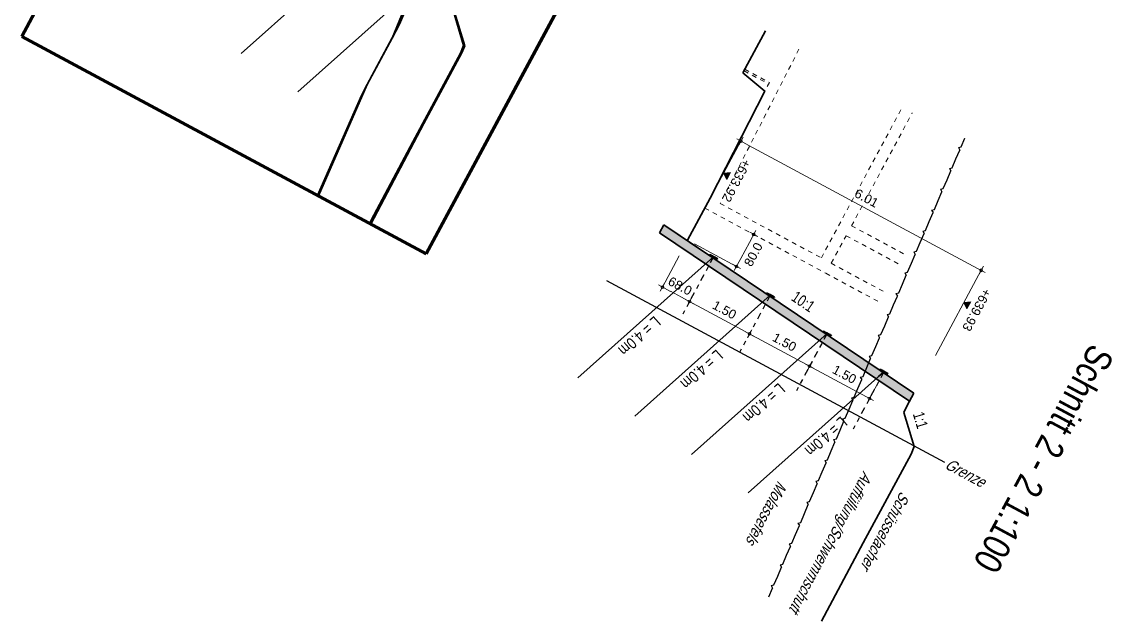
# Model space of a CAD drawing. Header units: metres. Extents: x 2711799 to 2711985, y 1236908 to 1237087.
# Drawn here: x 2711854.08 to 2711878.09, y 1237015.6 to 1237028.79 of the extents above; entities that cross this region are included whole.
import ezdxf

# ---------------------------------------------------------------- set-up
doc = ezdxf.new("R2010")
doc.units = ezdxf.units.M
doc.header["$PDMODE"] = 2
doc.header["$PDSIZE"] = -2
for name, pattern in [('ALL_S17', [0.0005, 0, -0.0005]), ('AUSGEZOGEN', [0]), ('PUNKT2_S9', [0.35, 0.15, -0.1, 0, -0.1])]:
    doc.linetypes.add(name, pattern=pattern)
for name, color, linetype, lineweight in [('XR$10$Bauteilachse', 7, 'PUNKT2_S9', 25), ('XR$10$Beton Ansicht', 7, 'AUSGEZOGEN', 35), ('XR$10$Betonierfugen', 7, 'AUSGEZOGEN', 25), ('XR$10$STANDARD_1', 7, 'AUSGEZOGEN', 13), ('XR$10$Text Decke', 7, 'AUSGEZOGEN', 18), ('XR$10$Vermassung Decke', 7, 'AUSGEZOGEN', 18), ('XR$10$Vermassung Schnitte', 7, 'AUSGEZOGEN', 18), ('XR$11$Decke', 7, 'AUSGEZOGEN', 35)]:
    doc.layers.add(name, color=color, linetype=linetype, lineweight=lineweight)
doc.styles.add('ARIAL', font='arial.ttf')
doc.dimstyles.new('DIMSTYLE_4', dxfattribs={"dimtxt": 0.2, "dimasz": 0.2, "dimexe": 0, "dimexo": 0, "dimgap": 0.1, "dimtad": 2, "dimdec": 1, "dimlfac": 100, "dimrnd": 0.5, "dimzin": 4, "dimdsep": 46, "dimtxsty": 'ARIAL', "dimblk1": 'ALL_ML_KREIS', "dimblk2": 'ALL_ML_KREIS', "dimsah": 1, "dimcen": 0, "dimclrd": 7, "dimclre": 7, "dimclrt": 7, "dimadec": 0, "dimazin": 0, "dimtfac": 1, "dimtdec": 0, "dimtix": 1, "dimtmove": 2, "dimatfit": 3, "dimfxl": 0, "dimtzin": 0, "dimlwd": 0, "dimlwe": 18, "dimarcsym": 0})
doc.dimstyles.new('DIMSTYLE_6', dxfattribs={"dimtxt": 0.2, "dimasz": 0.2, "dimexe": 0, "dimexo": 0, "dimgap": 0.1, "dimtad": 2, "dimrnd": 0.005, "dimzin": 4, "dimdsep": 46, "dimtxsty": 'ARIAL', "dimblk1": 'ALL_ML_KREIS', "dimblk2": 'ALL_ML_KREIS', "dimsah": 1, "dimcen": 0, "dimclrd": 7, "dimclre": 7, "dimclrt": 7, "dimadec": 0, "dimazin": 0, "dimtfac": 1, "dimtdec": 0, "dimtix": 1, "dimtmove": 2, "dimatfit": 3, "dimfxl": 0, "dimtzin": 0, "dimlwd": 0, "dimlwe": 18, "dimarcsym": 0})

# ---------------------------------------------------------------- blocks, each defined once
blk = doc.blocks.new('MUSTERELEMENT_25')
at = {"layer": 'XR$10$Betonierfugen', "color": 7, "linetype": 'AUSGEZOGEN', "lineweight": 25, "transparency": 33554687}
for p, q in [((29.625, -49.689), (29.414, -49.708)), ((29.667, -49.736), (29.625, -49.689)), ((29.667, -49.736), (29.7, -49.683)), ((29.911, -49.664), (29.7, -49.683)), ((30.122, -49.645), (29.911, -49.664)), ((30.164, -49.691), (30.122, -49.645)), ((30.164, -49.691), (30.197, -49.638)), ((30.408, -49.619), (30.197, -49.638)), ((30.62, -49.6), (30.408, -49.619)), ((30.661, -49.647), (30.62, -49.6)), ((30.661, -49.647), (30.694, -49.593)), ((26.927, -49.931), (26.716, -49.95)), ((27.139, -49.912), (26.927, -49.931)), ((27.181, -49.959), (27.139, -49.912)), ((27.181, -49.959), (27.213, -49.906)), ((27.425, -49.887), (27.213, -49.906)), ((27.636, -49.868), (27.425, -49.887)), ((27.678, -49.914), (27.636, -49.868)), ((27.678, -49.914), (27.711, -49.861)), ((27.922, -49.842), (27.711, -49.861)), ((28.133, -49.823), (27.922, -49.842)), ((28.175, -49.87), (28.133, -49.823)), ((28.175, -49.87), (28.208, -49.816)), ((28.419, -49.797), (28.208, -49.816)), ((28.631, -49.779), (28.419, -49.797)), ((28.672, -49.825), (28.631, -49.779)), ((28.672, -49.825), (28.705, -49.772)), ((28.917, -49.753), (28.705, -49.772)), ((29.128, -49.734), (28.917, -49.753)), ((29.17, -49.78), (29.128, -49.734)), ((29.17, -49.78), (29.202, -49.727)), ((29.414, -49.708), (29.202, -49.727)), ((24.197, -50.227), (24.23, -50.173)), ((24.441, -50.154), (24.23, -50.173)), ((24.652, -50.135), (24.441, -50.154)), ((24.694, -50.182), (24.652, -50.135)), ((24.694, -50.182), (24.727, -50.129)), ((24.938, -50.11), (24.727, -50.129)), ((25.15, -50.091), (24.938, -50.11)), ((25.191, -50.137), (25.15, -50.091)), ((25.191, -50.137), (25.224, -50.084)), ((25.436, -50.065), (25.224, -50.084)), ((25.647, -50.046), (25.436, -50.065)), ((25.689, -50.093), (25.647, -50.046)), ((25.689, -50.093), (25.722, -50.04)), ((25.933, -50.021), (25.722, -50.04)), ((26.144, -50.002), (25.933, -50.021)), ((26.186, -50.048), (26.144, -50.002)), ((26.186, -50.048), (26.219, -49.995)), ((26.43, -49.976), (26.219, -49.995)), ((26.641, -49.957), (26.43, -49.976)), ((26.683, -50.003), (26.641, -49.957)), ((26.683, -50.003), (26.716, -49.95)), ((21.669, -50.403), (21.457, -50.422)), ((21.711, -50.45), (21.669, -50.403)), ((21.711, -50.45), (21.743, -50.396)), ((21.955, -50.378), (21.743, -50.396)), ((22.166, -50.359), (21.955, -50.378)), ((22.208, -50.405), (22.166, -50.359)), ((22.208, -50.405), (22.241, -50.352)), ((22.452, -50.333), (22.241, -50.352)), ((22.663, -50.314), (22.452, -50.333)), ((22.705, -50.36), (22.663, -50.314)), ((22.705, -50.36), (22.738, -50.307)), ((22.949, -50.288), (22.738, -50.307)), ((23.161, -50.269), (22.949, -50.288)), ((23.202, -50.316), (23.161, -50.269)), ((23.202, -50.316), (23.235, -50.263)), ((23.447, -50.244), (23.235, -50.263)), ((23.658, -50.225), (23.447, -50.244)), ((23.7, -50.271), (23.658, -50.225)), ((23.7, -50.271), (23.732, -50.218)), ((23.944, -50.199), (23.732, -50.218)), ((24.155, -50.18), (23.944, -50.199)), ((24.197, -50.227), (24.155, -50.18)), ((20.219, -50.583), (20.177, -50.537)), ((20.219, -50.583), (20.252, -50.53)), ((20.463, -50.511), (20.252, -50.53)), ((20.674, -50.492), (20.463, -50.511)), ((20.716, -50.539), (20.674, -50.492)), ((20.716, -50.539), (20.749, -50.486)), ((20.96, -50.467), (20.749, -50.486)), ((21.171, -50.448), (20.96, -50.467)), ((21.213, -50.494), (21.171, -50.448)), ((21.213, -50.494), (21.246, -50.441)), ((21.457, -50.422), (21.246, -50.441))]:
    blk.add_line(p, q, dxfattribs=at)
for points in [[(30.906, -49.574), (30.906, -49.574), (30.694, -49.593)], [(20.177, -50.537), (19.966, -50.556), (19.966, -50.556)]]:
    blk.add_lwpolyline(points, dxfattribs=at)
blk = doc.blocks.new('COMPLEX_KOTENVERMASSUNG_1')
at = {"layer": 'XR$10$Vermassung Schnitte', "linetype": 'AUSGEZOGEN', "lineweight": 18, "transparency": 33554687}
for points in [[(23.252, -48.736), (23.077, -48.736), (23.164, -48.861)], [(23.252, -54.743), (23.077, -54.743), (23.164, -54.868)]]:
    blk.add_hatch(color=7, dxfattribs=at).paths.add_polyline_path(points)
at = {"layer": 'XR$10$Vermassung Schnitte', "color": 7, "linetype": 'AUSGEZOGEN', "lineweight": 18, "transparency": 33554687}
for p, q in [((23.252, -48.736), (23.077, -48.736)), ((23.077, -48.736), (23.164, -48.861)), ((23.164, -48.861), (23.252, -48.736)), ((23.164, -48.861), (23.164, -48.861)), ((23.164, -48.861), (23.164, -48.861)), ((23.164, -48.861), (23.164, -48.861)), ((23.164, -48.861), (23.164, -48.861)), ((23.252, -54.743), (23.077, -54.743)), ((23.077, -54.743), (23.164, -54.868)), ((23.164, -54.868), (23.252, -54.743)), ((23.164, -54.868), (23.164, -54.868)), ((23.164, -54.868), (23.164, -54.868)), ((23.164, -54.868), (23.164, -54.868)), ((23.164, -54.868), (23.164, -54.868))]:
    blk.add_line(p, q, dxfattribs=at)
at = {"layer": 'XR$10$Vermassung Schnitte', "color": 7, "linetype": 'AUSGEZOGEN', "lineweight": 18, "transparency": 33554687, "char_height": 0.2, "width": 1.11716, "attachment_point": 7, "style": 'ARIAL'}
for s, insert in [('\\W1.00;+639.93', (22.662, -48.636)), ('\\W1.00;+633.92', (22.663, -54.643))]:
    blk.add_mtext(s, dxfattribs=dict(at, insert=insert))
blk = doc.blocks.new('ALL_ML_KREIS')
at = {"color": 0, "linetype": 'ByBlock', "lineweight": -2}
for p, q in [((-1, 0), (0.5, 0)), ((0, -0.5), (0, 0.5))]:
    blk.add_line(p, q, dxfattribs=at)
blk.add_circle((0, 0), 0.15, dxfattribs=at)
blk = doc.blocks.new('*D1564')
at = {"layer": 'DEFPOINTS', "color": 0, "transparency": 16777216}
for p in [(2711870.194, 1237024.114), (2711868.888, 1237023.908), (2711869.815, 1237023.409)]:
    blk.add_point(p, dxfattribs=at)
at = {"layer": 'XR$10$Vermassung Decke', "color": 7, "lineweight": 18, "transparency": 16777216}
blk.add_line((2711868.888, 1237023.908), (2711869.815, 1237023.409), dxfattribs=at)
at = {"layer": 'XR$10$Vermassung Decke', "color": 7, "lineweight": 0, "transparency": 16777216}
blk.add_line((2711870.099, 1237023.938), (2711869.91, 1237023.585), dxfattribs=at)
at = {"layer": 'XR$10$Vermassung Decke', "color": 7, "lineweight": 0, "transparency": 16777216, "xscale": 0.2, "yscale": 0.2, "zscale": 0.2}
for p, rotation in [((2711870.194, 1237024.114), 61.73568339642876), ((2711869.815, 1237023.409), 241.7356833964287)]:
    blk.add_blockref('ALL_ML_KREIS', p, dxfattribs=dict(at, rotation=rotation))
at = {"layer": 'XR$10$Vermassung Decke', "color": 7, "lineweight": 18, "transparency": 16777216, "insert": (2711870.187, 1237023.672), "char_height": 0.2, "width": 0.66667, "attachment_point": 5, "rotation": 61.7357, "style": 'ARIAL'}
blk.add_mtext('80.0', dxfattribs=at)
blk = doc.blocks.new('*D1515')
at = {"layer": 'DEFPOINTS', "color": 0, "transparency": 16777216}
for p in [(2711869.323, 1237025.074), (2711875.203, 1237023.324), (2711874.194, 1237021.446)]:
    blk.add_point(p, dxfattribs=at)
at = {"layer": 'XR$10$Vermassung Decke', "color": 7, "lineweight": 18, "transparency": 16777216}
for p, q in [((2711869.323, 1237025.074), (2711869.912, 1237026.169)), ((2711874.194, 1237021.446), (2711875.203, 1237023.324))]:
    blk.add_line(p, q, dxfattribs=at)
at = {"layer": 'XR$10$Vermassung Decke', "color": 7, "lineweight": 0, "transparency": 16777216}
blk.add_line((2711870.088, 1237026.074), (2711875.027, 1237023.418), dxfattribs=at)
at = {"layer": 'XR$10$Vermassung Decke', "color": 7, "lineweight": 0, "transparency": 16777216, "xscale": 0.2, "yscale": 0.2, "zscale": 0.2}
for p, rotation in [((2711869.912, 1237026.169), 151.7356834027459), ((2711875.203, 1237023.324), 331.7356834027458)]:
    blk.add_blockref('ALL_ML_KREIS', p, dxfattribs=dict(at, rotation=rotation))
at = {"layer": 'XR$10$Vermassung Decke', "color": 7, "lineweight": 18, "transparency": 16777216, "insert": (2711872.679, 1237024.912), "char_height": 0.2, "width": 0.66667, "attachment_point": 5, "rotation": 331.7357, "style": 'ARIAL'}
blk.add_mtext('6.01', dxfattribs=at)
blk = doc.blocks.new('*D1558')
at = {"layer": 'DEFPOINTS', "color": 0, "transparency": 16777216}
for p in [(2711868.555, 1237023.645), (2711868.774, 1237022.62), (2711868.782, 1237022.635)]:
    blk.add_point(p, dxfattribs=at)
at = {"layer": 'XR$10$Vermassung Decke', "color": 7, "lineweight": 18, "transparency": 16777216}
for p, q in [((2711868.555, 1237023.645), (2711868.185, 1237022.956)), ((2711868.774, 1237022.62), (2711868.782, 1237022.635))]:
    blk.add_line(p, q, dxfattribs=at)
at = {"layer": 'XR$10$Vermassung Decke', "color": 7, "lineweight": 0, "transparency": 16777216}
blk.add_line((2711868.361, 1237022.862), (2711868.606, 1237022.73), dxfattribs=at)
at = {"layer": 'XR$10$Vermassung Decke', "color": 7, "lineweight": 0, "transparency": 16777216, "xscale": 0.2, "yscale": 0.2, "zscale": 0.2}
for p, rotation in [((2711868.185, 1237022.956), 151.7356834027459), ((2711868.782, 1237022.635), 331.7356834027458)]:
    blk.add_blockref('ALL_ML_KREIS', p, dxfattribs=dict(at, rotation=rotation))
at = {"layer": 'XR$10$Vermassung Decke', "color": 7, "lineweight": 18, "transparency": 16777216, "insert": (2711868.573, 1237022.978), "char_height": 0.2, "width": 0.66667, "attachment_point": 5, "rotation": 331.7357, "style": 'ARIAL'}
blk.add_mtext('68.0', dxfattribs=at)
blk = doc.blocks.new('*D1559')
at = {"layer": 'DEFPOINTS', "color": 0, "transparency": 16777216}
for p in [(2711868.774, 1237022.62), (2711870.103, 1237021.925), (2711870.128, 1237021.97)]:
    blk.add_point(p, dxfattribs=at)
at = {"layer": 'XR$10$Vermassung Decke', "color": 7, "lineweight": 18, "transparency": 16777216}
for p, q in [((2711868.774, 1237022.62), (2711868.782, 1237022.635)), ((2711870.128, 1237021.97), (2711870.103, 1237021.925))]:
    blk.add_line(p, q, dxfattribs=at)
at = {"layer": 'XR$10$Vermassung Decke', "color": 7, "lineweight": 0, "transparency": 16777216}
blk.add_line((2711868.958, 1237022.54), (2711869.927, 1237022.019), dxfattribs=at)
at = {"layer": 'XR$10$Vermassung Decke', "color": 7, "lineweight": 0, "transparency": 16777216, "xscale": 0.2, "yscale": 0.2, "zscale": 0.2}
for p, rotation in [((2711868.782, 1237022.635), 151.7356834027459), ((2711870.103, 1237021.925), 331.7356834027458)]:
    blk.add_blockref('ALL_ML_KREIS', p, dxfattribs=dict(at, rotation=rotation))
at = {"layer": 'XR$10$Vermassung Decke', "color": 7, "lineweight": 18, "transparency": 16777216, "insert": (2711869.55, 1237022.453), "char_height": 0.2, "width": 0.66667, "attachment_point": 5, "rotation": 331.7357, "style": 'ARIAL'}
blk.add_mtext('1.50', dxfattribs=at)
blk = doc.blocks.new('*D1560')
at = {"layer": 'DEFPOINTS', "color": 0, "transparency": 16777216}
for p in [(2711870.128, 1237021.97), (2711871.424, 1237021.214), (2711871.483, 1237021.323)]:
    blk.add_point(p, dxfattribs=at)
at = {"layer": 'XR$10$Vermassung Decke', "color": 7, "lineweight": 18, "transparency": 16777216}
for p, q in [((2711870.128, 1237021.97), (2711870.103, 1237021.925)), ((2711871.483, 1237021.323), (2711871.424, 1237021.214))]:
    blk.add_line(p, q, dxfattribs=at)
at = {"layer": 'XR$10$Vermassung Decke', "color": 7, "lineweight": 0, "transparency": 16777216}
blk.add_line((2711870.279, 1237021.83), (2711871.248, 1237021.309), dxfattribs=at)
at = {"layer": 'XR$10$Vermassung Decke', "color": 7, "lineweight": 0, "transparency": 16777216, "xscale": 0.2, "yscale": 0.2, "zscale": 0.2}
for p, rotation in [((2711870.103, 1237021.925), 151.7356834027459), ((2711871.424, 1237021.214), 331.7356834027458)]:
    blk.add_blockref('ALL_ML_KREIS', p, dxfattribs=dict(at, rotation=rotation))
at = {"layer": 'XR$10$Vermassung Decke', "color": 7, "lineweight": 18, "transparency": 16777216, "insert": (2711870.871, 1237021.743), "char_height": 0.2, "width": 0.66667, "attachment_point": 5, "rotation": 331.7357, "style": 'ARIAL'}
blk.add_mtext('1.50', dxfattribs=at)
blk = doc.blocks.new('*D1561')
at = {"layer": 'DEFPOINTS', "color": 0, "transparency": 16777216}
for p in [(2711871.483, 1237021.323), (2711872.909, 1237020.809), (2711872.745, 1237020.504)]:
    blk.add_point(p, dxfattribs=at)
at = {"layer": 'XR$10$Vermassung Decke', "color": 7, "lineweight": 18, "transparency": 16777216}
for p, q in [((2711871.483, 1237021.323), (2711871.424, 1237021.214)), ((2711872.909, 1237020.809), (2711872.745, 1237020.504))]:
    blk.add_line(p, q, dxfattribs=at)
at = {"layer": 'XR$10$Vermassung Decke', "color": 7, "lineweight": 0, "transparency": 16777216}
blk.add_line((2711871.6, 1237021.12), (2711872.569, 1237020.599), dxfattribs=at)
at = {"layer": 'XR$10$Vermassung Decke', "color": 7, "lineweight": 0, "transparency": 16777216, "xscale": 0.2, "yscale": 0.2, "zscale": 0.2}
for p, rotation in [((2711871.424, 1237021.214), 151.7356834027459), ((2711872.745, 1237020.504), 331.7356834027458)]:
    blk.add_blockref('ALL_ML_KREIS', p, dxfattribs=dict(at, rotation=rotation))
at = {"layer": 'XR$10$Vermassung Decke', "color": 7, "lineweight": 18, "transparency": 16777216, "insert": (2711872.192, 1237021.033), "char_height": 0.2, "width": 0.66667, "attachment_point": 5, "rotation": 331.7357, "style": 'ARIAL'}
blk.add_mtext('1.50', dxfattribs=at)

msp = doc.modelspace()

# ---------------------------------------------------------------- hatches: boundary and pattern name
at = {"layer": 'XR$11$Decke', "lineweight": 25, "transparency": 33554687}
msp.add_hatch(color=131, dxfattribs=at).paths.add_polyline_path([(2711873.7195, 1237020.6168), (2711868.2152, 1237024.3261), (2711868.1205, 1237024.1499), (2711873.6248, 1237020.4407)])

# ---------------------------------------------------------------- linework, layer by layer
at = {"layer": 'XR$10$Bauteilachse', "transparency": 33554687}
for p, q in [((2711869.3103, 1237023.6177, 640.05), (2711868.6331, 1237022.3582, 640.05)), ((2711870.5604, 1237022.7753, 640.05), (2711869.8833, 1237021.5158, 640.05)), ((2711871.8106, 1237021.9329, 640.05), (2711871.1334, 1237020.6734, 640.05)), ((2711873.0607, 1237021.0904, 640.05), (2711872.3835, 1237019.8309, 640.05))]:
    msp.add_line(p, q, dxfattribs=at)
at = {"layer": 'XR$10$Beton Ansicht', "transparency": 33554687}
for p, q in [((2711861.8934, 1237030.761, 640.05), (2711858.9085, 1237028.0982, 640.05)), ((2711862.8643, 1237029.9555, 640.05), (2711862.233, 1237028.4325, 640.05)), ((2711862.3978, 1237028.7391, 640.05), (2711862.9085, 1237029.9711, 640.05)), ((2711862.7119, 1237029.5335, 640.05), (2711860.1586, 1237027.2558, 640.05)), ((2711863.5855, 1237029.0197, 640.05), (2711863.8086, 1237028.276, 640.05)), ((2711863.8308, 1237028.2624, 640.05), (2711863.6078, 1237029.0061, 640.05)), ((2711861.6838, 1237027.411, 640.05), (2711862.3978, 1237028.7391, 640.05)), ((2711862.3978, 1237028.7391, 640.05), (2711862.233, 1237028.4325, 640.05)), ((2711870.4551, 1237028.5942, 640.05), (2711869.9582, 1237027.6699, 640.05)), ((2711869.9582, 1237027.6699, 640.05), (2711870.4551, 1237028.5942, 640.05)), ((2711862.233, 1237028.4325, 640.05), (2711861.6838, 1237027.411, 640.05)), ((2711863.742, 1237028.1065, 640.05), (2711862.6868, 1237026.1509, 640.05)), ((2711862.9332, 1237026.5569, 640.05), (2711863.7705, 1237028.1087, 640.05)), ((2711863.8086, 1237028.276, 640.05), (2711863.742, 1237028.1065, 640.05)), ((2711863.742, 1237028.1065, 640.05), (2711863.7705, 1237028.1087, 640.05)), ((2711863.7705, 1237028.1087, 640.05), (2711863.8308, 1237028.2624, 640.05)), ((2711863.8086, 1237028.276, 640.05), (2711863.8308, 1237028.2624, 640.05)), ((2711863.8308, 1237028.2624, 640.05), (2711863.8086, 1237028.276, 640.05)), ((2711869.9582, 1237027.6699, 640.05), (2711870.442, 1237027.2701, 640.05)), ((2711870.442, 1237027.2701, 640.05), (2711869.9582, 1237027.6699, 640.05)), ((2711860.6119, 1237024.9616, 640.05), (2711861.6838, 1237027.411, 640.05)), ((2711861.5572, 1237027.1755, 640.05), (2711861.6838, 1237027.411, 640.05)), ((2711861.5572, 1237027.1755, 640.05), (2711860.5928, 1237024.9719, 640.05)), ((2711870.442, 1237027.2701, 640.05), (2711869.2366, 1237024.9129, 640.05)), ((2711869.2366, 1237024.9129, 640.05), (2711870.442, 1237027.2701, 640.05)), ((2711861.7617, 1237024.3435, 640.05), (2711862.9332, 1237026.5569, 640.05)), ((2711862.6868, 1237026.1509, 640.05), (2711861.775, 1237024.428, 640.05)), ((2711860.5928, 1237024.9719, 640.05), (2711860.6119, 1237024.9616, 640.05)), ((2711869.2366, 1237024.9129, 640.05), (2711868.7394, 1237023.9881, 640.05)), ((2711868.7394, 1237023.9881, 640.05), (2711869.2366, 1237024.9129, 640.05)), ((2711861.775, 1237024.428, 640.05), (2711861.7388, 1237024.3558, 640.05)), ((2711861.7388, 1237024.3558, 640.05), (2711861.7527, 1237024.3483, 640.05)), ((2711861.7527, 1237024.3483, 640.05), (2711861.7617, 1237024.3435, 640.05)), ((2711868.1205, 1237024.1499, 640.05), (2711868.2152, 1237024.3261, 640.05)), ((2711868.2152, 1237024.3261, 640.05), (2711869.074, 1237023.7473, 640.05)), ((2711868.2152, 1237024.3261, 640.05), (2711873.7195, 1237020.6168, 640.05)), ((2711868.1205, 1237024.1499, 640.05), (2711873.6248, 1237020.4407, 640.05)), ((2711873.7195, 1237020.6168, 640.05), (2711873.566, 1237020.3311, 640.05)), ((2711873.566, 1237020.3311, 640.05), (2711873.5011, 1237020.1924, 640.05)), ((2711873.5011, 1237020.1924, 640.05), (2711873.7242, 1237019.4487, 640.05)), ((2711873.7242, 1237019.4487, 640.05), (2711873.6577, 1237019.2792, 640.05)), ((2711873.6577, 1237019.2792, 640.05), (2711872.6025, 1237017.3236, 640.05)), ((2711872.6025, 1237017.3236, 640.05), (2711871.6906, 1237015.6007, 640.05))]:
    msp.add_line(p, q, dxfattribs=at)
at = {"layer": 'XR$10$STANDARD_1', "color": 211, "linetype": 'AUSGEZOGEN', "lineweight": 100, "transparency": 33554687}
for p, q in [((2711854.0803, 1237028.4733, 640.05), (2711859.2608, 1237038.109, 640.05)), ((2711859.2608, 1237038.109, 640.05), (2711854.0803, 1237028.4733, 640.05)), ((2711862.9806, 1237023.6882, 640.05), (2711868.1611, 1237033.3238, 640.05)), ((2711868.1611, 1237033.3238, 640.05), (2711862.9806, 1237023.6882, 640.05)), ((2711854.0803, 1237028.4733, 640.05), (2711862.9806, 1237023.6882, 640.05)), ((2711854.0803, 1237028.4733, 640.05), (2711862.9806, 1237023.6882, 640.05))]:
    msp.add_line(p, q, dxfattribs=at)
at = {"layer": 'XR$10$STANDARD_1', "color": 1, "linetype": 'ALL_S17', "lineweight": 18, "transparency": 33554687}
for p, q in [((2711871.1911, 1237028.1899, 640.05), (2711869.455, 1237024.7949, 640.05)), ((2711869.9819, 1237027.714, 640.05), (2711870.5208, 1237027.4242, 640.05)), ((2711870.0008, 1237027.7492, 640.05), (2711870.539, 1237027.4599, 640.05)), ((2711870.539, 1237027.4599, 640.05), (2711870.442, 1237027.2701, 640.05)), ((2711869.2366, 1237024.9129, 640.05), (2711870.442, 1237027.2701, 640.05)), ((2711871.6833, 1237023.5968, 640.05), (2711873.4638, 1237026.9085, 640.05)), ((2711872.3484, 1237024.3059, 640.05), (2711873.684, 1237026.7901, 640.05)), ((2711869.118, 1237024.6922, 640.05), (2711869.2366, 1237024.9129, 640.05)), ((2711869.118, 1237024.6922, 640.05), (2711871.7851, 1237023.2582, 640.05)), ((2711869.455, 1237024.7949, 640.05), (2711871.6833, 1237023.5968, 640.05)), ((2711872.3484, 1237024.3059, 640.05), (2711873.511, 1237023.6808, 640.05)), ((2711871.9033, 1237023.478, 640.05), (2711872.23, 1237024.0857, 640.05)), ((2711872.23, 1237024.0857, 640.05), (2711873.3926, 1237023.4606, 640.05)), ((2711871.7849, 1237023.2578, 640.05), (2711872.9475, 1237022.6327, 640.05)), ((2711871.9033, 1237023.478, 640.05), (2711873.0659, 1237022.8529, 640.05))]:
    msp.add_line(p, q, dxfattribs=at)
at = {"layer": 'XR$10$STANDARD_1', "color": 94, "linetype": 'AUSGEZOGEN', "lineweight": 35, "transparency": 33554687}
for p, q in [((2711869.3103, 1237023.6177, 640.05), (2711866.3254, 1237020.9549, 640.05)), ((2711869.2242, 1237023.664, 640.05), (2711869.229, 1237023.6728, 640.05)), ((2711869.2242, 1237023.664, 640.05), (2711869.2391, 1237023.656, 640.05)), ((2711869.2439, 1237023.6648, 640.05), (2711869.229, 1237023.6728, 640.05)), ((2711869.2391, 1237023.656, 640.05), (2711869.2439, 1237023.6648, 640.05)), ((2711869.2391, 1237023.656, 640.05), (2711869.2663, 1237023.6414, 640.05)), ((2711869.2711, 1237023.6502, 640.05), (2711869.2439, 1237023.6648, 640.05)), ((2711869.2663, 1237023.6414, 640.05), (2711869.2711, 1237023.6502, 640.05)), ((2711869.2663, 1237023.6414, 640.05), (2711869.3012, 1237023.6226, 640.05)), ((2711869.3059, 1237023.6314, 640.05), (2711869.2711, 1237023.6502, 640.05)), ((2711869.3012, 1237023.6226, 640.05), (2711869.3059, 1237023.6314, 640.05)), ((2711869.3012, 1237023.6226, 640.05), (2711869.3376, 1237023.6031, 640.05)), ((2711869.3423, 1237023.6119, 640.05), (2711869.3059, 1237023.6314, 640.05)), ((2711869.3376, 1237023.6031, 640.05), (2711869.3423, 1237023.6119, 640.05)), ((2711869.3376, 1237023.6031, 640.05), (2711869.3693, 1237023.586, 640.05)), ((2711869.3741, 1237023.5948, 640.05), (2711869.3423, 1237023.6119, 640.05)), ((2711869.3693, 1237023.586, 640.05), (2711869.3741, 1237023.5948, 640.05)), ((2711869.3693, 1237023.586, 640.05), (2711869.3908, 1237023.5744, 640.05)), ((2711869.3956, 1237023.5832, 640.05), (2711869.3741, 1237023.5948, 640.05)), ((2711869.3908, 1237023.5744, 640.05), (2711869.3956, 1237023.5832, 640.05)), ((2711869.3908, 1237023.5744, 640.05), (2711869.3985, 1237023.5703, 640.05)), ((2711869.4032, 1237023.5791, 640.05), (2711869.3956, 1237023.5832, 640.05)), ((2711869.4032, 1237023.5791, 640.05), (2711869.3985, 1237023.5703, 640.05)), ((2711870.5604, 1237022.7753, 640.05), (2711867.5755, 1237020.1125, 640.05)), ((2711870.4744, 1237022.8216, 640.05), (2711870.4791, 1237022.8304, 640.05)), ((2711870.4744, 1237022.8216, 640.05), (2711870.4893, 1237022.8136, 640.05)), ((2711870.494, 1237022.8224, 640.05), (2711870.4791, 1237022.8304, 640.05)), ((2711870.4893, 1237022.8136, 640.05), (2711870.494, 1237022.8224, 640.05)), ((2711870.4893, 1237022.8136, 640.05), (2711870.5165, 1237022.7989, 640.05)), ((2711870.5212, 1237022.8077, 640.05), (2711870.494, 1237022.8224, 640.05)), ((2711870.5165, 1237022.7989, 640.05), (2711870.5212, 1237022.8077, 640.05)), ((2711870.5165, 1237022.7989, 640.05), (2711870.5513, 1237022.7802, 640.05)), ((2711870.556, 1237022.789, 640.05), (2711870.5212, 1237022.8077, 640.05)), ((2711870.5513, 1237022.7802, 640.05), (2711870.556, 1237022.789, 640.05)), ((2711870.5513, 1237022.7802, 640.05), (2711870.5877, 1237022.7606, 640.05)), ((2711870.5925, 1237022.7694, 640.05), (2711870.556, 1237022.789, 640.05)), ((2711870.5877, 1237022.7606, 640.05), (2711870.5925, 1237022.7694, 640.05)), ((2711870.5877, 1237022.7606, 640.05), (2711870.6194, 1237022.7436, 640.05)), ((2711870.6242, 1237022.7524, 640.05), (2711870.5925, 1237022.7694, 640.05)), ((2711870.6194, 1237022.7436, 640.05), (2711870.6242, 1237022.7524, 640.05)), ((2711870.6194, 1237022.7436, 640.05), (2711870.641, 1237022.732, 640.05)), ((2711870.6457, 1237022.7408, 640.05), (2711870.6242, 1237022.7524, 640.05)), ((2711870.641, 1237022.732, 640.05), (2711870.6457, 1237022.7408, 640.05)), ((2711870.641, 1237022.732, 640.05), (2711870.6486, 1237022.7279, 640.05)), ((2711870.6533, 1237022.7367, 640.05), (2711870.6457, 1237022.7408, 640.05)), ((2711870.6533, 1237022.7367, 640.05), (2711870.6486, 1237022.7279, 640.05)), ((2711871.8106, 1237021.9329, 640.05), (2711868.8257, 1237019.2701, 640.05)), ((2711871.7245, 1237021.9792, 640.05), (2711871.7292, 1237021.988, 640.05)), ((2711871.7245, 1237021.9792, 640.05), (2711871.7394, 1237021.9711, 640.05)), ((2711871.7441, 1237021.98, 640.05), (2711871.7292, 1237021.988, 640.05)), ((2711871.7394, 1237021.9711, 640.05), (2711871.7441, 1237021.98, 640.05)), ((2711871.7394, 1237021.9711, 640.05), (2711871.7666, 1237021.9565, 640.05)), ((2711871.7713, 1237021.9653, 640.05), (2711871.7441, 1237021.98, 640.05)), ((2711871.7666, 1237021.9565, 640.05), (2711871.7713, 1237021.9653, 640.05)), ((2711871.7666, 1237021.9565, 640.05), (2711871.8014, 1237021.9378, 640.05)), ((2711871.8062, 1237021.9466, 640.05), (2711871.7713, 1237021.9653, 640.05)), ((2711871.8014, 1237021.9378, 640.05), (2711871.8062, 1237021.9466, 640.05)), ((2711871.8014, 1237021.9378, 640.05), (2711871.8379, 1237021.9182, 640.05)), ((2711871.8426, 1237021.927, 640.05), (2711871.8062, 1237021.9466, 640.05)), ((2711871.8379, 1237021.9182, 640.05), (2711871.8426, 1237021.927, 640.05)), ((2711871.8379, 1237021.9182, 640.05), (2711871.8696, 1237021.9012, 640.05)), ((2711871.8743, 1237021.91, 640.05), (2711871.8426, 1237021.927, 640.05)), ((2711871.8696, 1237021.9012, 640.05), (2711871.8743, 1237021.91, 640.05)), ((2711871.8696, 1237021.9012, 640.05), (2711871.8911, 1237021.8896, 640.05)), ((2711871.8958, 1237021.8984, 640.05), (2711871.8743, 1237021.91, 640.05)), ((2711871.8911, 1237021.8896, 640.05), (2711871.8958, 1237021.8984, 640.05)), ((2711871.8911, 1237021.8896, 640.05), (2711871.8987, 1237021.8855, 640.05)), ((2711871.9035, 1237021.8943, 640.05), (2711871.8958, 1237021.8984, 640.05)), ((2711871.9035, 1237021.8943, 640.05), (2711871.8987, 1237021.8855, 640.05)), ((2711873.0607, 1237021.0904, 640.05), (2711872.9438, 1237020.9862, 640.05)), ((2711872.9746, 1237021.1367, 640.05), (2711872.9794, 1237021.1455, 640.05)), ((2711872.9746, 1237021.1367, 640.05), (2711872.9895, 1237021.1287, 640.05)), ((2711872.9942, 1237021.1375, 640.05), (2711872.9794, 1237021.1455, 640.05)), ((2711872.9879, 1237021.1409, 640.05), (2711872.9841, 1237021.1317, 640.05)), ((2711872.9895, 1237021.1287, 640.05), (2711872.9942, 1237021.1375, 640.05)), ((2711872.9895, 1237021.1287, 640.05), (2711872.9911, 1237021.1278, 640.05)), ((2711872.9911, 1237021.1278, 640.05), (2711872.9948, 1237021.1372, 640.05)), ((2711872.9911, 1237021.1278, 640.05), (2711872.9997, 1237021.1232, 640.05)), ((2711872.9948, 1237021.1372, 640.05), (2711872.9942, 1237021.1375, 640.05)), ((2711873.0034, 1237021.1326, 640.05), (2711872.9948, 1237021.1372, 640.05)), ((2711872.9997, 1237021.1232, 640.05), (2711873.0167, 1237021.1141, 640.05)), ((2711873.0215, 1237021.1229, 640.05), (2711873.0034, 1237021.1326, 640.05)), ((2711873.0167, 1237021.1141, 640.05), (2711873.0215, 1237021.1229, 640.05)), ((2711873.0167, 1237021.1141, 640.05), (2711873.0516, 1237021.0954, 640.05)), ((2711873.0563, 1237021.1042, 640.05), (2711873.0215, 1237021.1229, 640.05)), ((2711873.0516, 1237021.0954, 640.05), (2711873.0563, 1237021.1042, 640.05)), ((2711873.0516, 1237021.0954, 640.05), (2711873.088, 1237021.0758, 640.05)), ((2711873.0927, 1237021.0846, 640.05), (2711873.0563, 1237021.1042, 640.05)), ((2711872.9196, 1237020.9646, 640.05), (2711870.0758, 1237018.4277, 640.05)), ((2711872.9438, 1237020.9862, 640.05), (2711872.9196, 1237020.9646, 640.05)), ((2711873.088, 1237021.0758, 640.05), (2711873.0927, 1237021.0846, 640.05)), ((2711873.088, 1237021.0758, 640.05), (2711873.1197, 1237021.0587, 640.05)), ((2711873.1244, 1237021.0675, 640.05), (2711873.0927, 1237021.0846, 640.05)), ((2711873.1197, 1237021.0587, 640.05), (2711873.1244, 1237021.0675, 640.05)), ((2711873.1197, 1237021.0587, 640.05), (2711873.1412, 1237021.0472, 640.05)), ((2711873.146, 1237021.056, 640.05), (2711873.1244, 1237021.0675, 640.05)), ((2711873.1412, 1237021.0472, 640.05), (2711873.146, 1237021.056, 640.05)), ((2711873.1412, 1237021.0472, 640.05), (2711873.1488, 1237021.0431, 640.05)), ((2711873.1536, 1237021.0519, 640.05), (2711873.146, 1237021.056, 640.05)), ((2711873.1536, 1237021.0519, 640.05), (2711873.1488, 1237021.0431, 640.05))]:
    msp.add_line(p, q, dxfattribs=at)
at = {"layer": 'XR$10$STANDARD_1', "color": 12, "linetype": 'AUSGEZOGEN', "lineweight": 25, "transparency": 33554687}
msp.add_line((2711874.4036, 1237019.0919, 640.05), (2711866.9611, 1237023.0933, 640.05), dxfattribs=at)

# ---------------------------------------------------------------- block references
at = {"layer": 'XR$10$Betonierfugen', "color": 7, "linetype": 'AUSGEZOGEN', "lineweight": 25, "transparency": 33554687, "rotation": 241.7356833995579}
msp.add_blockref('MUSTERELEMENT_25', (2711928.8263, 1237019.8797, 640.05), dxfattribs=at)
at = {"layer": 'XR$10$Vermassung Schnitte', "color": 7, "linetype": 'AUSGEZOGEN', "lineweight": 18, "transparency": 33554687, "rotation": 241.7356833995579}
msp.add_blockref('COMPLEX_KOTENVERMASSUNG_1', (2711928.8263, 1237019.8797, 640.05), dxfattribs=at)

# ---------------------------------------------------------------- texts
at = {"layer": 'XR$10$Text Decke', "color": 7, "linetype": 'AUSGEZOGEN', "lineweight": 25, "transparency": 33554687, "char_height": 0.25, "attachment_point": 7, "style": 'ARIAL'}
for s, insert, width, rotation in [('\\W0.76;10:1', (2711870.9995, 1237022.6742, 640.05), 0.64141, 326.02509), ('\\W0.74;1:1', (2711873.6946, 1237020.162, 640.05), 0.482461, 286.73568)]:
    msp.add_mtext(s, dxfattribs=dict(at, insert=insert, width=width, rotation=rotation))
at = {"layer": 'XR$10$Text Decke', "color": 7, "lineweight": 25, "transparency": 33554687, "attachment_point": 7, "style": 'ARIAL'}
for s, insert, char_height, width, rotation in [('\\W0.80;L = 4.0m', (2711868.0034, 1237022.3359, 640.05), 0.25, 1.196636, 221.73568), ('\\W0.80;L = 4.0m', (2711869.3727, 1237021.5997, 640.05), 0.25, 1.196636, 221.73568), ('\\W0.81;Schnitt 2 - 2 1:100', (2711877.6116, 1237021.7449, 640.05), 0.6, 5.802766, 241.73568), ('\\W0.80;L = 4.0m', (2711870.7419, 1237020.8636, 640.05), 0.25, 1.196636, 221.73568), ('\\W0.80;L = 4.0m', (2711872.1112, 1237020.1274, 640.05), 0.25, 1.196636, 221.73568), ('\\W0.82;\\Q19.0;Auffüllung/Schwemmschutt', (2711872.5433, 1237018.9561, 640.05), 0.25, 3.55073, 241.73568), ('\\W0.82;\\Q19.0;Molassefels', (2711870.7299, 1237018.7097, 640.05), 0.25, 1.614233, 241.73568), ('\\W0.82;\\Q19.0;Schüsselacher', (2711873.4318, 1237018.4787, 640.05), 0.25, 1.981235, 241.73568)]:
    msp.add_mtext(s, dxfattribs=dict(at, insert=insert, char_height=char_height, width=width, rotation=rotation))
at = {"layer": 'XR$10$Text Decke', "color": 12, "lineweight": 25, "transparency": 33554687, "insert": (2711874.3783, 1237018.9758, 640.05), "char_height": 0.25, "width": 1.039793, "attachment_point": 7, "rotation": 331.73568, "style": 'ARIAL'}
msp.add_mtext('\\A1;{\\Q19.0;\\fArial|i0|b0;\\H0.250000;\\W0.815385;\\C12;Grenze}\\P', dxfattribs=at)

# ---------------------------------------------------------------- dimensions: what is measured, and where the dimension line sits
at = {"layer": 'XR$10$Vermassung Decke', "color": 7, "lineweight": 18, "transparency": 33554687}
for base, p1, p2, angle, dimstyle, picture, middle in [((2711875.2033, 1237023.3237, 640.05), (2711869.3232, 1237025.074, 640.05), (2711874.194, 1237021.4465, 640.05), 331.73568, 'DIMSTYLE_6', '*D1515', (2711872.6786, 1237024.912, 640.05)), ((2711869.815, 1237023.4091, 640.05), (2711870.1939, 1237024.1138, 640.05), (2711868.8876, 1237023.9077, 640.05), 241.73568, 'DIMSTYLE_4', '*D1564', (2711870.1871, 1237023.6715, 640.05)), ((2711868.782, 1237022.635, 640.05), (2711868.5549, 1237023.645, 640.05), (2711868.7741, 1237022.6204, 640.05), 331.73568, 'DIMSTYLE_4', '*D1558', (2711868.5728, 1237022.9784, 640.05)), ((2711870.1031, 1237021.9247, 640.05), (2711868.7741, 1237022.6204, 640.05), (2711870.1275, 1237021.9701, 640.05), 331.73568, 'DIMSTYLE_6', '*D1559', (2711869.5497, 1237022.4532, 640.05)), ((2711871.4243, 1237021.2144, 640.05), (2711870.1275, 1237021.9701, 640.05), (2711871.4827, 1237021.3231, 640.05), 331.73568, 'DIMSTYLE_6', '*D1560', (2711870.8709, 1237021.7429, 640.05)), ((2711872.7454, 1237020.5041, 640.05), (2711871.4827, 1237021.3231, 640.05), (2711872.9095, 1237020.8092, 640.05), 331.73568, 'DIMSTYLE_6', '*D1561', (2711872.192, 1237021.0326, 640.05))]:
    dim = msp.add_linear_dim(base=base, p1=p1, p2=p2, angle=angle, dimstyle=dimstyle, override={"dimpost": '<>', "dimclrd": 7, "dimclre": 7, "dimclrt": 7, "dimlwd": 0, "dimlwe": 18}, dxfattribs=at)
    dim.commit()
    dim.dimension.update_dxf_attribs({"geometry": picture, "text_midpoint": middle, "dimtype": 160})

doc.saveas('drawing.dxf')
